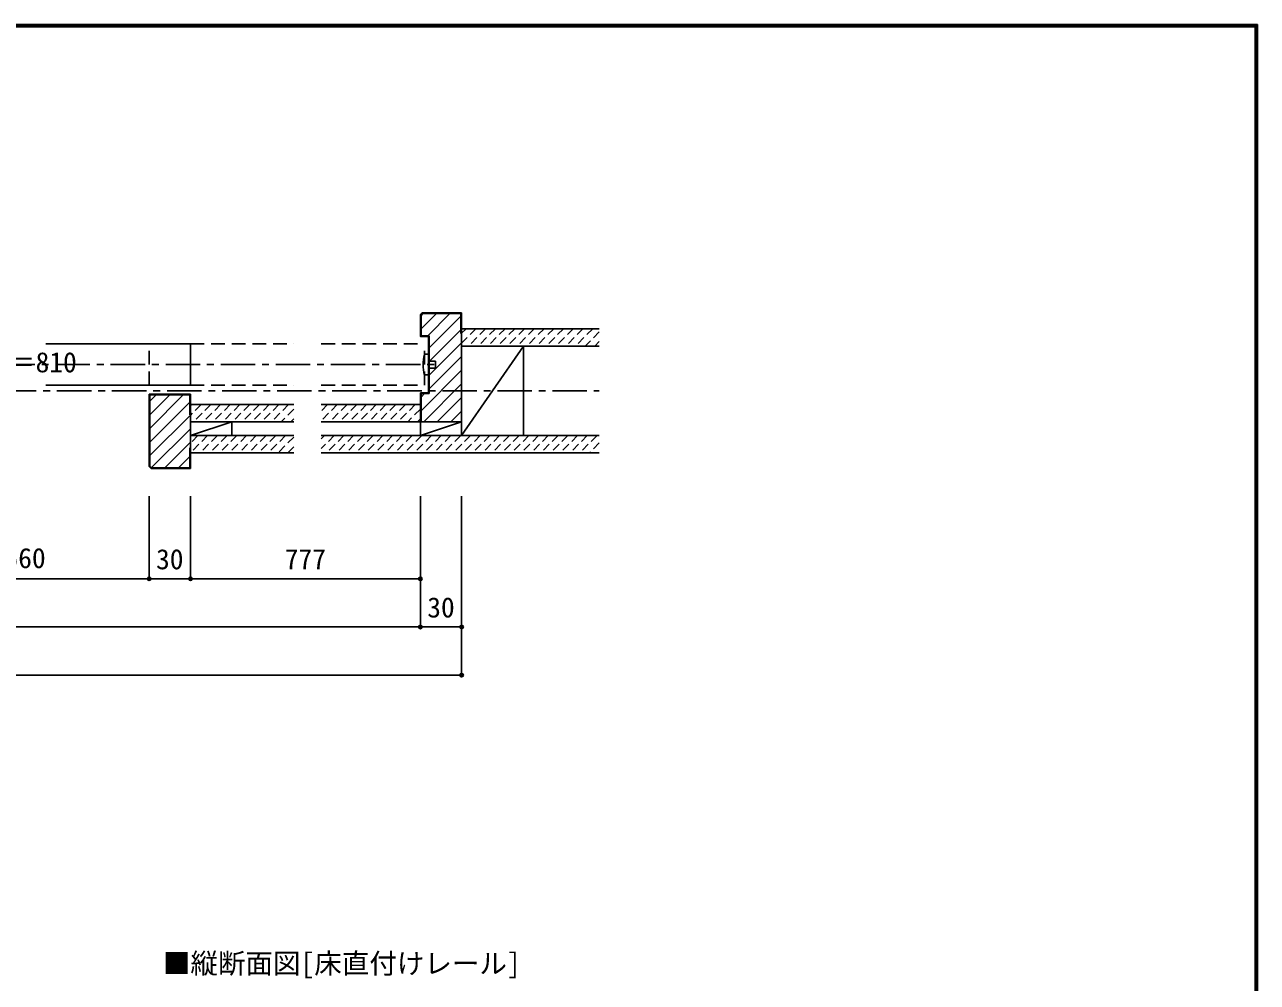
# Model space of a CAD drawing. Units: millimetres at full size, sheet at 1:5; details may follow other scales. Extents: x -973 to 977, y -718 to 696.
# Drawn here: x 81 to 977, y 0 to 696 of the extents above; entities that cross this region are included whole.
import ezdxf
from ezdxf.enums import TextEntityAlignment as Align

# ---------------------------------------------------------------- set-up
doc = ezdxf.new("R2010")
doc.units = ezdxf.units.MM
doc.header["$LTSCALE"] = 5
doc.header["$PDMODE"] = 32
doc.header["$PDSIZE"] = 2.5
for name, pattern in [('CHAIN1', [8, 5, -1, 1, -1]), ('DASHED1', [1.8, 1.2, -0.6]), ('DASHED2', [3, 2, -1])]:
    doc.linetypes.add(name, pattern=pattern)
for name, color, linetype in [('0-1_通り芯', 4, 'CHAIN1'), ('0-2_柱', 3, 'Continuous'), ('0-3_仕上げ', 2, 'Continuous'), ('0-4_枠', 3, 'Continuous'), ('0-6_扉', 6, 'Continuous'), ('0-7_金物', 7, 'Continuous'), ('0-A_文字', 7, 'Continuous'), ('0-B_寸法', 7, 'Continuous'), ('0-C_ハッチ', 4, 'DASHED1'), ('F-1_枠', 6, 'Continuous')]:
    doc.layers.add(name, color=color, linetype=linetype)
doc.styles.add('ＭＳ ゴシック', font='')
doc.styles.get('ＭＳ ゴシック').set_extended_font_data('MS Gothic')

msp = doc.modelspace()

# ---------------------------------------------------------------- linework, layer by layer
at = {"layer": '0-1_通り芯'}
for p, q in [((-376.347, 449), (379.653, 449)), ((-495.347, 430), (498.653, 430))]:
    msp.add_line(p, q, dxfattribs=at)
at = {"layer": '0-2_柱', "color": 7}
for p, q in [((398.653, 397.5), (443.653, 462.5)), ((201.653, 397.5), (231.653, 407.5)), ((368.653, 397.5), (398.653, 407.5))]:
    msp.add_line(p, q, dxfattribs=at)
at = {"layer": '0-2_柱'}
for p, q in [((398.653, 397.5), (398.653, 462.5)), ((443.653, 397.5), (443.653, 462.5)), ((231.653, 407.5), (231.653, 397.5)), ((368.653, 397.5), (368.653, 407.5))]:
    msp.add_line(p, q, dxfattribs=at)
at = {"layer": '0-3_仕上げ'}
for p, q in [((498.653, 475), (398.653, 475)), ((498.653, 462.5), (398.653, 462.5)), ((201.653, 420), (276.653, 420)), ((296.653, 420), (368.653, 420)), ((276.653, 407.5), (201.653, 407.5)), ((368.653, 407.5), (296.653, 407.5)), ((276.653, 397.5), (201.653, 397.5)), ((498.653, 397.5), (296.653, 397.5)), ((276.653, 385), (201.653, 385)), ((498.653, 385), (296.653, 385))]:
    msp.add_line(p, q, dxfattribs=at)
at = {"layer": '0-4_枠'}
for p, q in [((370.067, 486.5), (368.653, 485.086)), ((369.153, 484.879), (370.274, 486)), ((369.153, 484.879), (369.153, 470)), ((370.067, 486.5), (398.653, 486.5)), ((370.274, 486), (398.153, 486)), ((398.153, 471.5), (398.153, 486)), ((398.653, 407.5), (398.653, 486.5)), ((369.153, 470), (375.153, 470)), ((374.653, 469.5), (374.653, 428.5)), ((375.153, 470), (375.153, 428)), ((398.153, 471.5), (398.653, 471.5)), ((201.653, 427.5), (171.653, 427.5)), ((171.653, 374.914), (171.653, 427.5)), ((201.153, 427), (172.153, 427)), ((172.153, 427), (172.153, 375.121)), ((201.153, 412.5), (201.153, 427)), ((201.653, 427.5), (201.653, 373.5)), ((374.653, 428.5), (368.653, 428.5)), ((368.653, 407.5), (368.653, 428.5)), ((375.153, 428), (369.153, 428)), ((369.153, 407.5), (369.153, 428)), ((201.153, 412.5), (201.653, 412.5)), ((398.653, 407.5), (368.653, 407.5)), ((201.153, 388.5), (201.653, 388.5)), ((201.153, 388.5), (201.153, 374)), ((173.067, 373.5), (171.653, 374.914)), ((173.274, 374), (172.153, 375.121)), ((173.067, 373.5), (201.653, 373.5)), ((201.153, 374), (173.274, 374))]:
    msp.add_line(p, q, dxfattribs=at)
msp.add_lwpolyline([(368.653, 485.086), (368.653, 469.5), (374.653, 469.5)], dxfattribs=at)
at = {"layer": '0-6_扉'}
for p, q in [((96.653, 464), (201.653, 464)), ((201.653, 434), (201.653, 464)), ((96.653, 434), (201.653, 434))]:
    msp.add_line(p, q, dxfattribs=at)
at = {"layer": '0-6_扉', "color": 2, "linetype": 'DASHED2'}
for p, q in [((171.653, 434), (171.653, 464)), ((201.653, 464), (276.653, 464)), ((296.653, 464), (371.653, 464)), ((371.653, 434), (371.653, 464)), ((201.653, 434), (276.653, 434)), ((296.653, 434), (371.653, 434))]:
    msp.add_line(p, q, dxfattribs=at)
at = {"layer": '0-7_金物'}
for p, q in [((371.653, 456.5), (374.653, 456.5)), ((374.653, 451.5), (379.653, 451.5))]:
    msp.add_line(p, q, dxfattribs=at)
for points in [[(371.653, 441.5), (374.653, 441.5), (374.653, 456.5)], [(374.653, 446.5), (379.653, 446.5), (379.653, 451.5)]]:
    msp.add_lwpolyline(points, dxfattribs=at)
msp.add_arc((402.104, 449), 31.361, 166.16368, 193.83629, dxfattribs=at)
at = {"layer": '0-B_寸法', "color": 4}
for p, q in [((171.653, 293.5), (171.653, 353.5)), ((201.653, 293.5), (201.653, 353.5)), ((368.653, 353.5), (368.653, 258.5)), ((-365.347, 293.5), (368.653, 293.5)), ((-395.347, 258.5), (398.653, 258.5))]:
    msp.add_line(p, q, dxfattribs=at)
msp.add_lwpolyline([(398.653, 353.5), (398.653, 223.5), (-395.347, 223.5)], dxfattribs=at)
at = {"layer": '0-B_寸法'}
for p in [(171.653, 293.5), (201.653, 293.5), (368.653, 293.5), (368.653, 258.5), (398.653, 258.5), (398.653, 223.5)]:
    msp.add_point(p, dxfattribs=at)
at = {"layer": '0-C_ハッチ', "linetype": 'Continuous'}
for p, q in [((370.381, 486), (369.153, 484.772)), ((380.28, 486), (369.153, 474.873)), ((390.18, 486), (374.18, 470)), ((398.153, 484.074), (375.153, 461.074)), ((398.153, 474.174), (375.153, 451.174)), ((398.653, 464.775), (375.153, 441.275)), ((398.653, 454.875), (375.153, 431.375)), ((398.653, 444.976), (369.153, 415.476)), ((398.653, 435.076), (371.077, 407.5)), ((176.659, 427), (172.153, 422.493)), ((186.559, 427), (172.153, 412.594)), ((196.458, 427), (172.153, 402.694)), ((201.153, 421.795), (172.153, 392.795)), ((371.778, 428), (369.153, 425.375)), ((398.653, 425.177), (380.976, 407.5)), ((201.653, 412.395), (172.153, 382.895)), ((398.653, 415.277), (390.876, 407.5)), ((201.653, 402.496), (173.216, 374.059)), ((201.653, 392.597), (183.056, 374)), ((201.153, 382.197), (192.956, 374))]:
    msp.add_line(p, q, dxfattribs=at)
at = {"layer": '0-C_ハッチ'}
for p, q in [((401.916, 475), (398.653, 471.737)), ((408.987, 475), (398.653, 464.666)), ((416.058, 475), (403.558, 462.5)), ((423.13, 475), (410.63, 462.5)), ((430.201, 475), (417.701, 462.5)), ((437.272, 475), (424.772, 462.5)), ((444.343, 475), (431.843, 462.5)), ((451.414, 475), (438.914, 462.5)), ((458.485, 475), (445.985, 462.5)), ((465.556, 475), (453.056, 462.5)), ((472.627, 475), (460.127, 462.5)), ((479.698, 475), (467.198, 462.5)), ((486.769, 475), (474.269, 462.5)), ((493.84, 475), (481.34, 462.5)), ((498.653, 472.742), (488.411, 462.5)), ((498.653, 465.671), (495.482, 462.5)), ((202.277, 420), (201.653, 419.376)), ((209.348, 420), (201.653, 412.305)), ((216.419, 420), (203.919, 407.5)), ((223.49, 420), (210.99, 407.5)), ((230.561, 420), (218.061, 407.5)), ((237.632, 420), (225.132, 407.5)), ((244.703, 420), (232.203, 407.5)), ((251.774, 420), (239.274, 407.5)), ((258.845, 420), (246.345, 407.5)), ((265.916, 420), (253.416, 407.5)), ((272.987, 420), (260.487, 407.5)), ((276.653, 416.595), (267.558, 407.5)), ((301.272, 420), (296.653, 415.381)), ((308.343, 420), (296.653, 408.31)), ((315.414, 420), (302.914, 407.5)), ((322.485, 420), (309.985, 407.5)), ((329.556, 420), (317.056, 407.5)), ((336.627, 420), (324.127, 407.5)), ((343.698, 420), (331.198, 407.5)), ((350.769, 420), (338.269, 407.5)), ((357.84, 420), (345.34, 407.5)), ((364.911, 420), (352.411, 407.5)), ((368.653, 416.671), (359.482, 407.5)), ((276.653, 409.523), (274.629, 407.5)), ((368.653, 409.6), (366.553, 407.5)), ((207.061, 397.5), (201.653, 392.092)), ((214.132, 397.5), (201.653, 385.021)), ((221.203, 397.5), (208.703, 385)), ((228.274, 397.5), (215.774, 385)), ((235.345, 397.5), (222.845, 385)), ((242.416, 397.5), (229.916, 385)), ((249.487, 397.5), (236.987, 385)), ((256.558, 397.5), (244.058, 385)), ((263.63, 397.5), (251.13, 385)), ((270.701, 397.5), (258.201, 385)), ((276.653, 396.381), (265.272, 385)), ((298.985, 397.5), (296.653, 395.168)), ((306.056, 397.5), (296.653, 388.097)), ((313.127, 397.5), (300.627, 385)), ((320.198, 397.5), (307.698, 385)), ((327.269, 397.5), (314.769, 385)), ((334.34, 397.5), (321.84, 385)), ((341.411, 397.5), (328.911, 385)), ((348.482, 397.5), (335.982, 385)), ((355.553, 397.5), (343.053, 385)), ((362.625, 397.5), (350.125, 385)), ((369.696, 397.5), (357.196, 385)), ((376.767, 397.5), (364.267, 385)), ((383.838, 397.5), (371.338, 385)), ((390.909, 397.5), (378.409, 385)), ((397.98, 397.5), (385.48, 385)), ((405.051, 397.5), (392.551, 385)), ((412.122, 397.5), (399.622, 385)), ((419.193, 397.5), (406.693, 385)), ((426.264, 397.5), (413.764, 385)), ((433.335, 397.5), (420.835, 385)), ((440.406, 397.5), (427.906, 385)), ((447.477, 397.5), (434.977, 385)), ((454.548, 397.5), (442.048, 385)), ((461.619, 397.5), (449.119, 385)), ((468.691, 397.5), (456.191, 385)), ((475.762, 397.5), (463.262, 385)), ((482.833, 397.5), (470.333, 385)), ((489.904, 397.5), (477.404, 385)), ((496.975, 397.5), (484.475, 385)), ((276.653, 389.31), (272.343, 385)), ((498.653, 392.107), (491.546, 385)), ((498.653, 385.036), (498.617, 385))]:
    msp.add_line(p, q, dxfattribs=at)
at = {"layer": 'F-1_枠'}
for p, q in [((-973.347, 695.833), (976.653, 695.833)), ((-973.347, 695), (976.653, 695)), ((-973.347, 694.167), (976.653, 694.167)), ((974.986, 695.833), (974.986, -700.833)), ((975.82, 695.833), (975.82, -700.833)), ((976.653, 695.833), (976.653, -700.833))]:
    msp.add_line(p, q, dxfattribs=at)

# ---------------------------------------------------------------- texts
at = {"layer": '0-A_文字', "style": 'ＭＳ ゴシック'}
msp.add_text('■縦断面図[床直付けレール]', height=14.66, dxfattribs=at).set_placement((181.639, 2.5), align=Align.BOTTOM_LEFT)
at = {"layer": '0-B_寸法', "style": 'ＭＳ ゴシック'}
for s, p in [('ＤＷ＝810', (29.164, 439)), ('有効開口寸法＝1,560', (-93.347, 296.81)), ('30', (176.653, 296)), ('777', (270.153, 296)), ('30', (373.653, 261))]:
    msp.add_text(s, height=14.66, dxfattribs=at).set_placement(p, align=Align.BOTTOM_LEFT)

doc.saveas('drawing.dxf')
